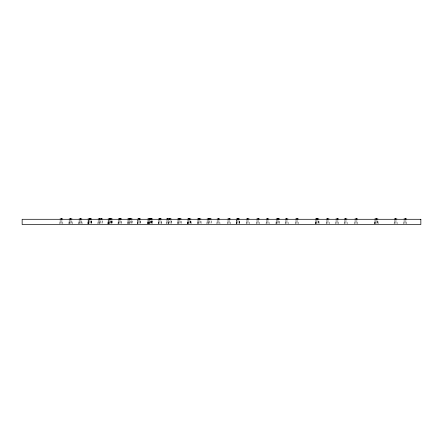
<?xml version="1.0" encoding="UTF-8"?>
<svg xmlns="http://www.w3.org/2000/svg" width="443" height="443" viewBox="0 0 443 443"><rect width="100%" height="100%" fill="white"/><g stroke="black" fill="none" stroke-linecap="round" stroke-linejoin="round"><path stroke-width="0.33" stroke-dasharray="2.21 1.66" d="M59.855 224.025L60.038 219.905M68.909 224.025L69.091 219.905M69.169 224.025L69.352 219.905M78.848 224.025L79.031 219.905M79.02 224.025L79.203 219.905M87.797 224.025L87.98 219.905M88.218 224.025L88.395 219.905M88.456 224.025L88.639 219.905M88.689 224.025L88.932 219.905L88.794 224.025M97.925 224.025L98.108 219.905M99.603 224.025L99.78 219.905M107.887 224.025L108.07 219.905M108.048 224.025L108.23 219.905M108.308 224.025L108.491 219.905M108.635 224.025L108.817 219.905M108.729 224.025L108.912 219.905M109.377 224.025L109.559 219.905M118.043 224.025L118.226 219.905M118.802 224.025L118.984 219.905M127.512 224.025L127.695 219.905M128.188 224.025L128.37 219.905M129.29 224.025L129.472 219.905M137.579 224.025L137.79 219.905M137.9 219.905L137.718 224.025L137.928 219.905M147.552 224.025L147.729 219.905M147.812 224.025L147.995 219.905M148.239 224.025L148.416 219.905M148.399 224.025L148.582 219.905M149.042 224.025L149.225 219.905M149.645 224.025L149.828 219.905M158.278 224.025L158.461 219.905M158.511 224.025L158.694 219.905M166.341 224.025L166.524 219.905M168.268 224.025L168.451 219.905M168.351 224.025L168.534 219.905M177.427 224.025L177.61 219.905M178.391 224.025L178.573 219.905M187.533 224.025L187.716 219.905M187.699 224.025L187.876 219.905M187.943 224.025L188.125 219.905M188.109 224.025L188.286 219.905M197.318 224.025L197.495 219.905M198.115 224.025L198.298 219.905M206.914 224.025L207.091 219.905M208.409 224.025L208.592 219.905M216.92 224.025L217.103 219.905M227.58 224.025L227.763 219.905M236.462 219.905L236.28 224.025L236.501 219.905M236.734 224.025L236.916 219.905M246.314 224.025L246.496 219.905M256.569 224.025L256.746 219.905M266.082 224.025L266.265 219.905M275.978 224.025L276.166 219.905M276.814 224.025L276.997 219.905M285.137 224.025L285.314 219.905M295.498 224.025L295.68 219.905M315.294 224.025L315.477 219.905M315.621 224.025L315.804 219.905M316.08 224.025L316.263 219.905M326.22 224.025L326.402 219.905M335.761 224.025L335.944 219.905M344.145 224.025L344.327 219.905M354.76 224.025L354.943 219.905M374.651 224.025L374.833 219.905M374.75 224.025L374.928 219.905M375.116 224.025L375.299 219.905M394.109 224.025L394.287 219.905M403.794 224.025L403.977 219.905M59.993 220.935L62.751 220.935L62.889 224.025M69.047 220.935L72.065 220.935L72.203 224.025M78.987 220.935L81.916 220.935L82.055 224.025M87.936 220.935L91.69 220.935M98.064 220.935L102.499 220.935L102.632 224.025M108.026 220.935L112.273 220.935L112.411 224.025M118.176 220.935L121.703 220.935L121.836 224.025M127.645 220.935L132.186 220.935L132.324 224.025M137.712 220.935L140.641 220.935M147.685 220.935L152.542 220.935L152.68 224.025M158.417 220.935L161.413 220.935L161.545 224.025M166.479 220.935L171.247 220.935L171.386 224.025M177.565 220.935L181.287 220.935L181.425 224.025M187.666 220.935L191.005 220.935L191.138 224.025M197.451 220.935L201.017 220.935L201.15 224.025M207.047 220.935L211.305 220.935L211.444 224.025M217.059 220.935L219.817 220.935L219.955 224.025M227.719 220.935L230.476 220.935L230.615 224.025M236.418 220.935L239.635 220.935L239.768 224.025M246.446 220.935L249.21 220.935L249.348 224.025M256.702 220.935L259.465 220.935L259.598 224.025M266.215 220.935L268.979 220.935L269.111 224.025M276.116 220.935L279.71 220.935L279.849 224.025M285.27 220.935L288.033 220.935L288.166 224.025M295.636 220.935L298.394 220.935L298.532 224.025M315.433 220.935L318.977 220.935L319.115 224.025M326.353 220.935L329.116 220.935L329.249 224.025M335.899 220.935L338.657 220.935L338.795 224.025M344.283 220.935L347.041 220.935L347.179 224.025M354.898 220.935L357.656 220.935L357.794 224.025M374.789 220.935L378.012 220.935L378.15 224.025M394.242 220.935L397.006 220.935L397.138 224.025M403.933 220.935L406.691 220.935L406.829 224.025M59.949 221.965L62.801 221.965M68.997 221.965L72.115 221.965M78.943 221.965L81.961 221.965M87.891 221.965L91.734 221.965M98.019 221.965L102.543 221.965M107.981 221.965L112.317 221.965M118.131 221.965L121.747 221.965M127.601 221.965L132.236 221.965M137.668 221.965L140.686 221.965M147.641 221.965L152.591 221.965M158.367 221.965L161.457 221.965M166.43 221.965L171.291 221.965M177.521 221.965L181.337 221.965M187.622 221.965L191.049 221.965M197.406 221.965L201.061 221.965M207.003 221.965L211.35 221.965M217.015 221.965L219.866 221.965M227.669 221.965L230.521 221.965M236.374 221.965L239.68 221.965M246.402 221.965L249.254 221.965M256.658 221.965L259.509 221.965M266.171 221.965L269.023 221.965M276.072 221.965L279.76 221.965M285.226 221.965L288.077 221.965M295.592 221.965L298.438 221.965M315.388 221.965L319.021 221.965M326.308 221.965L329.16 221.965M335.849 221.965L338.701 221.965M344.233 221.965L347.085 221.965M354.849 221.965L357.7 221.965M374.745 221.965L378.056 221.965M394.198 221.965L397.05 221.965M403.889 221.965L406.74 221.965M59.905 222.995L62.845 222.995M68.953 222.995L72.159 222.995M78.893 222.995L82.01 222.995M87.841 222.995L91.779 222.995M97.969 222.995L102.588 222.995M107.937 222.995L112.361 222.995M118.087 222.995L121.792 222.995M127.556 222.995L132.28 222.995M137.623 222.995L140.73 222.995M147.597 222.995L152.636 222.995M158.323 222.995L161.501 222.995M166.385 222.995L171.336 222.995M177.471 222.995L181.381 222.995M187.577 222.995L191.094 222.995M197.362 222.995L201.105 222.995M206.959 222.995L211.394 222.995M216.965 222.995L219.911 222.995M227.624 222.995L230.565 222.995M236.324 222.995L239.724 222.995M246.358 222.995L249.298 222.995M256.613 222.995L259.554 222.995M266.127 222.995L269.067 222.995M276.028 222.995L279.804 222.995M285.181 222.995L288.122 222.995M295.542 222.995L298.488 222.995M315.338 222.995L319.071 222.995M326.264 222.995L329.204 222.995M335.805 222.995L338.745 222.995M344.189 222.995L347.135 222.995M354.804 222.995L357.75 222.995M374.695 222.995L378.106 222.995M394.154 222.995L397.094 222.995M403.839 222.995L406.785 222.995M377.646 220.935L377.779 224.025M377.547 220.935L377.685 224.025M318.517 220.935L318.655 224.025M318.19 220.935L318.329 224.025M278.874 220.935L279.018 224.025M239.214 220.935L239.353 224.025M239.176 220.935L239.314 224.025M209.81 220.935L209.943 224.025M200.214 220.935L200.347 224.025M190.839 220.935L190.977 224.025M190.595 220.935L190.728 224.025M190.429 220.935L190.562 224.025M180.323 220.935L180.462 224.025M171.164 220.935L171.303 224.025M169.237 220.935L169.376 224.025M161.174 220.935L161.313 224.025M151.938 220.935L152.076 224.025M151.296 220.935L151.434 224.025M151.135 220.935L151.268 224.025M150.709 220.935L150.847 224.025M150.448 220.935L150.581 224.025M140.619 220.935L140.78 224.025M140.475 220.935L140.641 224.025M131.089 220.935L131.222 224.025M130.408 220.935L130.541 224.025M120.939 220.935L121.077 224.025M111.625 220.935L111.763 224.025M111.531 220.935L111.669 224.025M111.204 220.935L111.343 224.025M110.944 220.935L111.082 224.025M110.789 220.935L110.922 224.025M100.821 220.935L100.96 224.025M91.651 220.935L91.823 224.025M91.585 220.935L91.718 224.025M91.352 220.935L91.491 224.025M91.114 220.935L91.247 224.025M90.693 220.935L90.832 224.025M81.745 220.935L81.883 224.025M71.805 220.935L71.943 224.025"/><path stroke-width="0.66" d="M139.063 218.477L139.323 218.875M80.305 218.543L80.598 218.543M109.343 218.543L109.626 218.543M139.03 218.543L139.323 218.543M149.69 218.543L149.978 218.543M188.984 218.543L189.277 218.543M189.399 218.543L189.687 218.543M80.305 218.809L80.598 218.809M109.343 218.809L109.626 218.809M139.03 218.809L139.323 218.809M149.69 218.809L149.978 218.809M188.984 218.809L189.277 218.809M189.399 218.809L189.687 218.809M60.082 218.875L62.662 218.875M69.136 218.875L71.976 218.875M79.076 218.875L81.828 218.875M88.024 218.875L91.596 218.875M98.152 218.875L102.405 218.875M108.114 218.875L112.184 218.875M118.27 218.875L121.609 218.875M127.739 218.875L132.097 218.875M137.806 218.875L140.553 218.875M147.779 218.875L152.453 218.875M158.505 218.875L161.318 218.875M166.568 218.875L171.159 218.875M177.654 218.875L181.198 218.875M187.76 218.875L190.911 218.875M197.545 218.875L200.923 218.875M207.141 218.875L211.211 218.875M217.148 218.875L219.728 218.875M227.807 218.875L230.388 218.875M236.507 218.875L239.541 218.875M246.541 218.875L249.121 218.875M256.796 218.875L259.371 218.875M266.309 218.875L268.884 218.875M276.205 218.875L279.622 218.875M285.364 218.875L287.939 218.875M295.725 218.875L298.305 218.875M315.521 218.875L318.888 218.875M326.447 218.875L329.022 218.875M335.988 218.875L338.568 218.875M344.372 218.875L346.952 218.875M354.987 218.875L357.567 218.875M374.878 218.875L377.923 218.875M394.336 218.875L396.911 218.875M404.022 218.875L406.602 218.875M405.373 218.875L405.373 218.477L405.251 218.875M395.688 218.875L395.688 218.477L395.56 218.875M376.694 218.875L376.694 218.477L376.572 218.875M376.328 218.875L376.328 218.477L376.107 218.875M376.201 218.477L376.229 218.875M356.338 218.875L356.338 218.477L356.216 218.875M345.723 218.875L345.723 218.477L345.601 218.875M337.339 218.875L337.339 218.477L337.212 218.875M327.798 218.875L327.798 218.477L327.67 218.875M317.659 218.875L317.659 218.477L317.537 218.875M317.205 218.875L317.205 218.477L317.077 218.875M316.872 218.875L316.872 218.477L316.751 218.875M297.076 218.875L297.076 218.477L296.954 218.875M286.715 218.875L286.715 218.477L286.588 218.875M278.398 218.875L278.398 218.477L278.27 218.875M277.562 218.875L277.434 218.477L277.434 218.875M267.661 218.875L267.661 218.477L267.533 218.875M258.147 218.875L258.147 218.477L258.02 218.875M247.892 218.875L247.892 218.477L247.764 218.875M238.317 218.875L238.317 218.477L238.19 218.875M237.897 218.875L237.736 218.477L237.769 218.875M237.863 218.477L237.863 218.875M229.158 218.875L229.158 218.477L229.031 218.875M218.504 218.875L218.504 218.477L218.377 218.875M209.988 218.875L209.988 218.477L209.86 218.875M208.492 218.875L208.492 218.477L208.365 218.875M199.699 218.875L199.699 218.477L199.571 218.875M198.896 218.875L198.896 218.477L198.769 218.875M189.687 218.875L189.399 218.477L189.399 218.875M189.56 218.477L189.56 218.875M189.526 218.477L189.526 218.875M189.277 218.875L189.277 218.477L188.984 218.875M189.15 218.477L189.15 218.875M179.974 218.875L179.974 218.477L179.847 218.875M179.005 218.875L179.005 218.477L178.883 218.875M169.929 218.875L169.929 218.477L169.724 218.875M169.852 218.477L169.802 218.875M167.919 218.875L167.919 218.477L167.792 218.875M160.095 218.875L160.095 218.477L159.967 218.875M159.857 218.875L159.857 218.477L159.729 218.875M151.229 218.875L151.229 218.477L151.102 218.875M150.62 218.875L150.62 218.477L150.498 218.875M149.978 218.875L149.978 218.477L149.69 218.875M149.85 218.477L149.85 218.875M149.817 218.477L149.817 218.875M149.391 218.875L149.391 218.477L149.263 218.875M149.13 218.875L149.13 218.477L149.003 218.875M139.174 218.477L139.196 218.875M130.873 218.875L130.873 218.477L130.746 218.875M129.771 218.875L129.771 218.477L129.644 218.875M129.09 218.875L129.09 218.477L128.963 218.875M120.385 218.875L120.385 218.477L120.258 218.875M119.621 218.875L119.621 218.477L119.494 218.875M110.955 218.875L110.955 218.477L110.828 218.875M110.307 218.875L110.307 218.477L110.085 218.875M110.18 218.477L110.213 218.875M109.886 218.875L109.886 218.477L109.759 218.875M109.626 218.875L109.626 218.477L109.343 218.875M109.499 218.477L109.471 218.875M101.181 218.875L101.181 218.477L101.054 218.875M99.509 218.875L99.509 218.477L99.382 218.875M90.333 218.477L90.372 218.875M90.245 218.477L90.245 218.875M90.206 218.477L90.139 218.875M90.034 218.875L90.034 218.477L89.912 218.875M89.796 218.875L89.796 218.477L89.669 218.875M89.375 218.875L89.375 218.477L89.253 218.875M80.598 218.875L80.598 218.477L80.305 218.875M80.476 218.477L80.476 218.875M80.432 218.477L80.432 218.875M70.753 218.875L70.753 218.477L70.625 218.875M70.487 218.875L70.487 218.477L70.359 218.875M61.439 218.875L61.439 218.477L61.311 218.875M420.85 219.291L22.15 219.291L22.15 224.523L420.85 224.523L420.85 219.291"/></g></svg>
